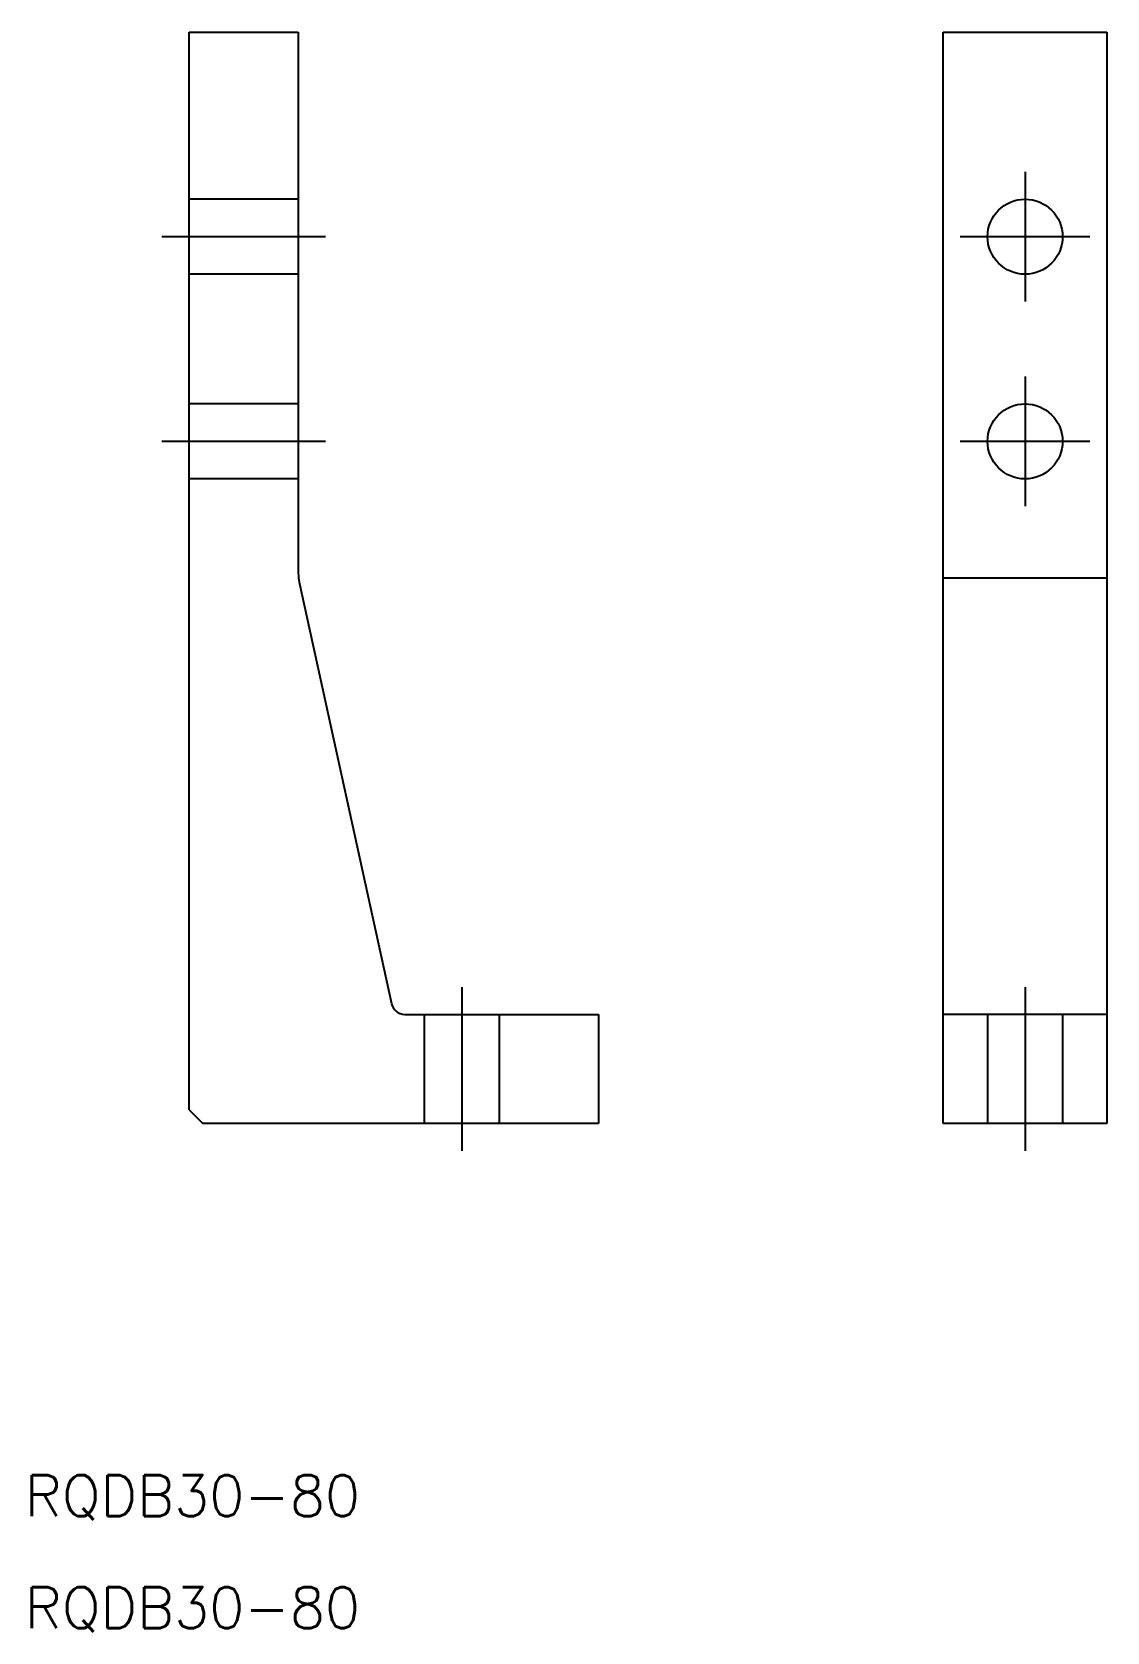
# Model space of a CAD drawing. Extents: x -67 to 12, y -37 to 80.
import ezdxf

# ---------------------------------------------------------------- set-up
doc = ezdxf.new("R2010")
doc.units = 0
doc.linetypes.add('CENTER', pattern=[50.8, 31.75, -6.35, 6.35, -6.35])
doc.linetypes.add('DASHED', pattern=[19.05, 12.7, -6.35])
doc.layers.get('0').update_dxf_attribs({"linetype": 'CONTINUOUS'})
doc.layers.add('CENTER', color=1, linetype='CENTER')
doc.styles.get("Standard").update_dxf_attribs({"font": 'txt.shx', "height": 3, "bigfont": 'bigfont.shx'})

msp = doc.modelspace()

# ---------------------------------------------------------------- linework, layer by layer
at = {"color": 7, "linetype": 'CONTINUOUS'}
for p, q in [((-55.25, 1), (-55.25, 80)), ((-55.25, 80), (-47.25, 80)), ((-47.25, 80), (-47.25, 40.32)), ((0, 0), (0, 80)), ((0, 80), (12, 80)), ((12, 80), (12, 0)), ((0, 40), (12, 40)), ((-47.18, 39.68), (-40.42, 8.79)), ((-39.44, 8), (-25.25, 8)), ((-25.25, 8), (-25.25, 0)), ((12, 8), (0, 8)), ((-55.25, 1), (-54.25, 0)), ((-25.25, 0), (-54.25, 0)), ((12, 0), (0, 0))]:
    msp.add_line(p, q, dxfattribs=at)
at = {"color": 3, "linetype": 'DASHED'}
for p, q in [((-47.25, 67.75), (-55.25, 67.75)), ((-47.25, 62.25), (-55.25, 62.25)), ((-47.25, 52.75), (-55.25, 52.75)), ((-47.25, 47.25), (-55.25, 47.25)), ((-38, 0), (-38, 8)), ((-32.5, 0), (-32.5, 8)), ((3.25, 8), (3.25, 0)), ((8.75, 8), (8.75, 0))]:
    msp.add_line(p, q, dxfattribs=at)
at = {"color": 7, "linetype": 'CONTINUOUS'}
for centre in [(6, 65), (6, 50)]:
    msp.add_circle(centre, 2.75, dxfattribs=at)
for centre, radius, start, end in [((-44.25, 40.32), 3, 180, 192.3391), ((-39.44, 9), 1, 192.3391, 270)]:
    msp.add_arc(centre, radius, start, end, dxfattribs=at)
at = {"layer": 'CENTER', "color": 1, "linetype": 'CENTER'}
for p, q in [((6, 69.75), (6, 60.25)), ((-45.25, 65), (-57.25, 65)), ((10.75, 65), (1.25, 65)), ((6, 54.75), (6, 45.25)), ((-45.25, 50), (-57.25, 50)), ((10.75, 50), (1.25, 50)), ((-35.25, -2), (-35.25, 10)), ((6, 10), (6, -2))]:
    msp.add_line(p, q, dxfattribs=at)

# ---------------------------------------------------------------- texts
at = {"color": 7, "linetype": 'CONTINUOUS'}
for p in [(-67.28, -28.76), (-67.28, -36.97)]:
    msp.add_text('RQDB30-80', height=3, dxfattribs=at).set_placement(p)

doc.saveas('drawing.dxf')
